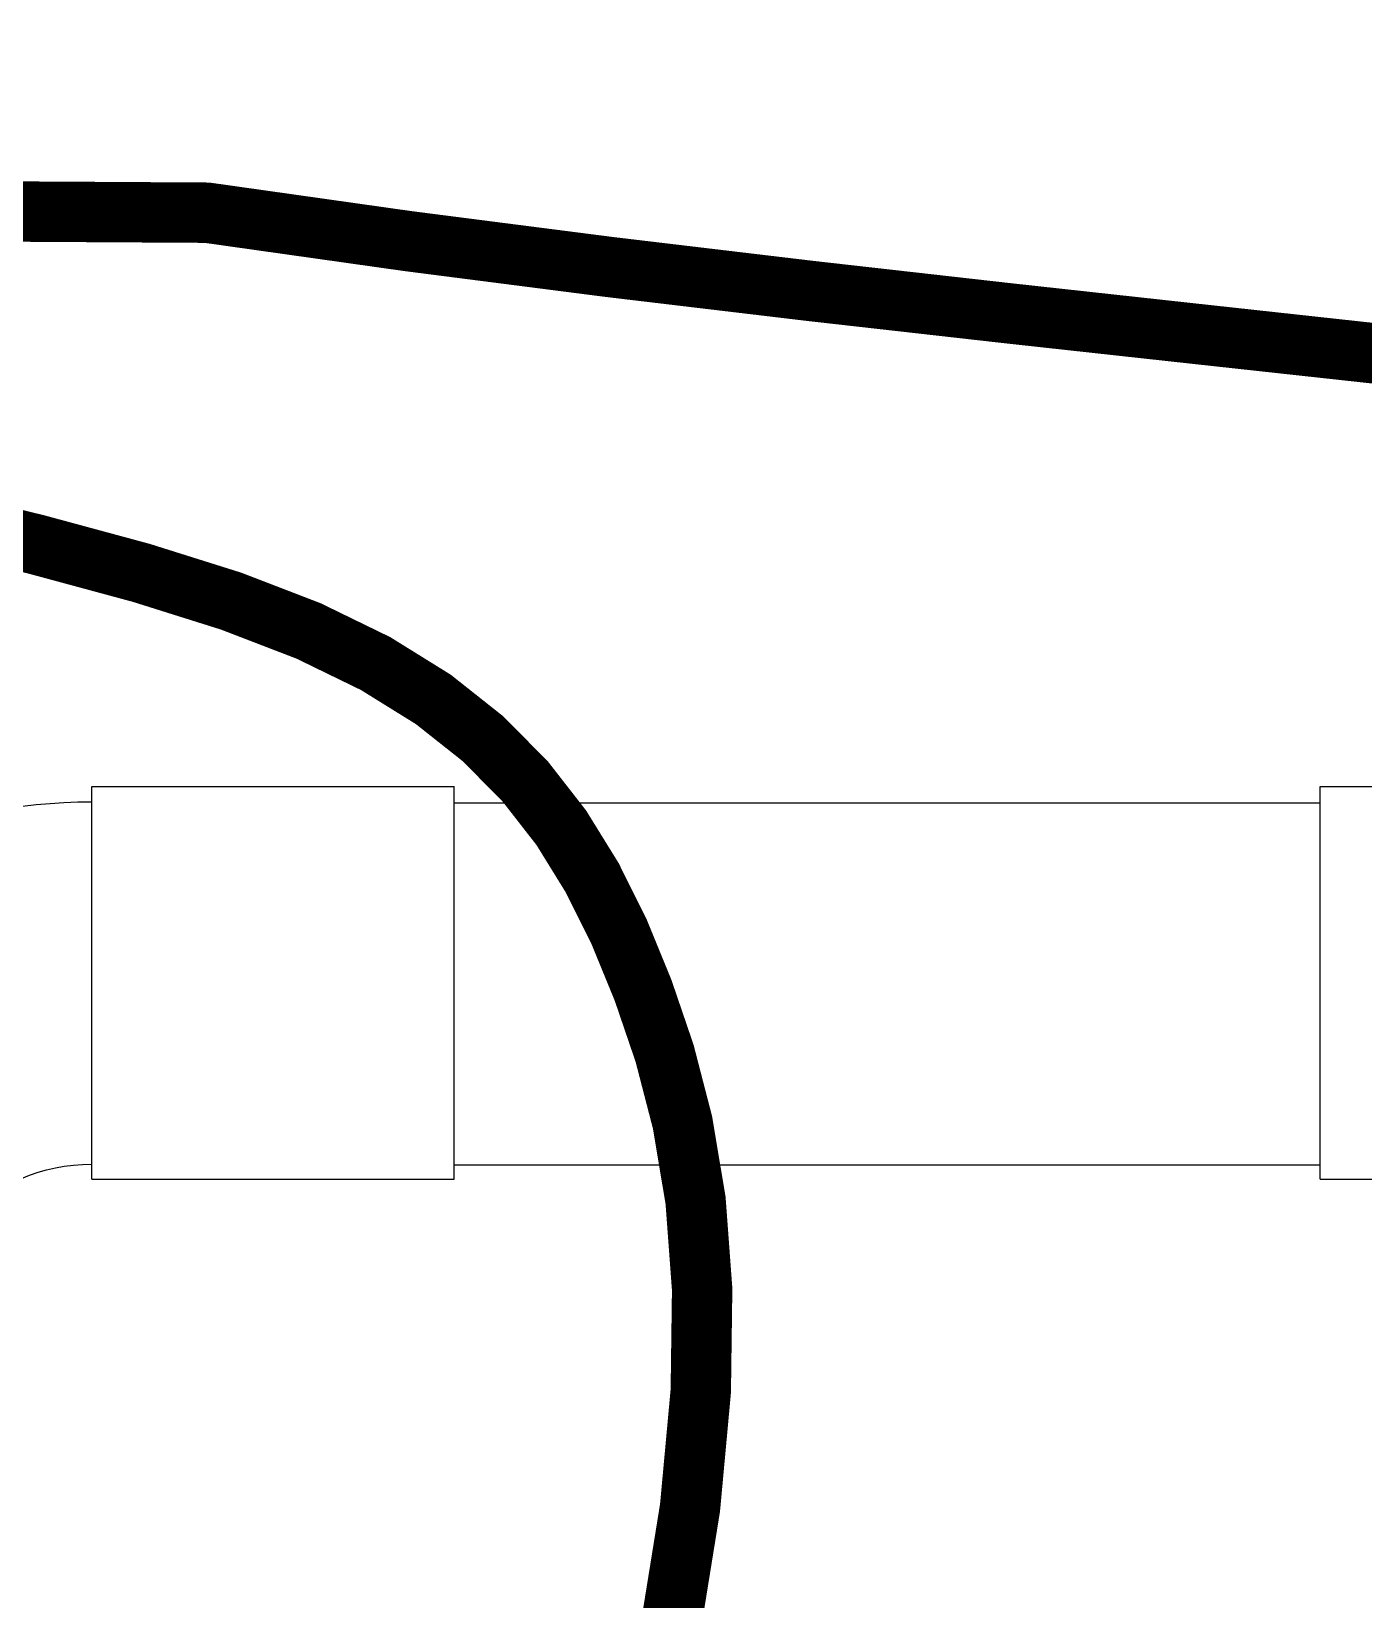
# Model space of a CAD drawing. Header units: inches. Extents: x -300 to 516, y -297 to 231.
# Drawn here: x -22.534 to -19.776, y -184.656 to -181.41 of the extents above; entities that cross this region are included whole.
import ezdxf

# ---------------------------------------------------------------- set-up
doc = ezdxf.new("R2010")
doc.units = ezdxf.units.IN
doc.header["$LTSCALE"] = 24
doc.header["$MEASUREMENT"] = 0
doc.layers.add('EXTERIOR ELEC EQUIP', color=190, linetype='Continuous')
doc.layers.add('EXTERIOR PLUMB EQUIP', color=4, linetype='Continuous')

# ---------------------------------------------------------------- blocks, each defined once
blk = doc.blocks.new('TEE')
at = {"linetype": 'Continuous'}
for p, q in [((-0.2709, 0), (-0.2709, -0.5001)), ((-0.2709, 0), (0.2709, 0)), ((0.2709, 0), (0.2709, -0.5001)), ((-0.2709, -0.5001), (0.2709, -0.5001)), ((-0.5001, -0.7293), (-1.0002, -0.7293)), ((-1.0002, -0.7293), (-1.0002, -1.2711)), ((-0.5001, -0.7293), (-0.5001, -1.2711)), ((0.5001, -0.7293), (1.0002, -0.7293)), ((0.5001, -0.7293), (0.5001, -1.2711)), ((1.0002, -0.7293), (1.0002, -1.2711)), ((0.5001, -1.2503), (-0.5001, -1.2503)), ((-0.5001, -1.2711), (-1.0002, -1.2711)), ((0.5001, -1.2711), (1.0002, -1.2711))]:
    blk.add_line(p, q, dxfattribs=at)
for centre, start, end in [((-0.5001, -0.5001), 270, 0), ((0.5001, -0.5001), 180, 270)]:
    blk.add_arc(centre, 0.25, start, end, dxfattribs=at)
blk = doc.blocks.new('90ELL')
at = {"linetype": 'Continuous'}
for p, q in [((-0.2709, 0), (-0.2709, -0.5001)), ((-0.2709, 0), (0.2709, 0)), ((0.2709, 0), (0.2709, -0.5001)), ((-0.2709, -0.5001), (0.2709, -0.5001)), ((0.5001, -0.7293), (1.0002, -0.7293)), ((0.5001, -0.7293), (0.5001, -1.2711)), ((1.0002, -0.7293), (1.0002, -1.2711)), ((0.5001, -1.2711), (1.0002, -1.2711))]:
    blk.add_line(p, q, dxfattribs=at)
for radius in [0.7501, 0.25]:
    blk.add_arc((0.5001, -0.5001), radius, 180, 270, dxfattribs=at)

msp = doc.modelspace()

# ---------------------------------------------------------------- linework, layer by layer
at = {"layer": 'EXTERIOR ELEC EQUIP', "const_width": 0.125}
for points in [[(-19.34916, -182.12163), (-19.72235, -182.07973), (-20.11049, -182.03729), (-20.5107, -181.9934), (-20.92011, -181.94716), (-21.33568, -181.89765), (-21.75366, -181.84395), (-22.17016, -181.7851), (-22.58125, -181.78264), (-22.98302, -181.71064), (-23.37158, -181.63064), (-24.033, -181.47224)], [(-21.21506, -184.74316), (-21.17026, -184.46587), (-21.14799, -184.22426), (-21.14518, -184.01387), (-21.15877, -183.83022), (-21.1857, -183.66885), (-21.22291, -183.52527), (-21.26734, -183.39503), (-21.31679, -183.27433), (-21.37256, -183.16217), (-21.43678, -183.05823), (-21.5116, -182.96221), (-21.59917, -182.87377), (-21.70164, -182.79261), (-21.82115, -182.71841), (-21.95986, -182.65085), (-22.12023, -182.58915), (-22.30606, -182.53068), (-22.52145, -182.47235), (-22.77053, -182.41106), (-23.05741, -182.34372), (-23.38619, -182.26722), (-23.76101, -182.17848), (-24.15194, -182.08273)]]:
    msp.add_lwpolyline(points, dxfattribs=at)
at = {"layer": 'EXTERIOR PLUMB EQUIP'}
for p, q in [((-19.86632, -183.00709), (-21.65821, -183.00709)), ((-19.86632, -183.75709), (-21.65821, -183.75709))]:
    msp.add_line(p, q, dxfattribs=at)

# ---------------------------------------------------------------- block references
at = {"layer": 'EXTERIOR PLUMB EQUIP', "yscale": 1.5, "zscale": 1.5}
for name, p, xscale, rotation in [('TEE', (-19.86632, -183.37955), 1.5, 90), ('90ELL', (-23.15851, -184.87985), -1.5, 180)]:
    msp.add_blockref(name, p, dxfattribs=dict(at, xscale=xscale, rotation=rotation))

doc.saveas('drawing.dxf')
